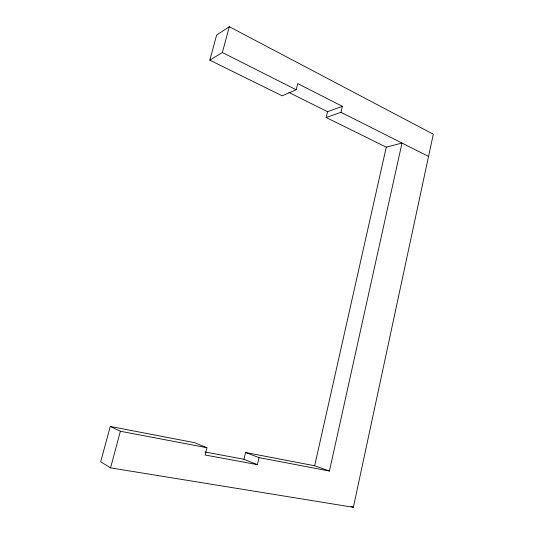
<?xml version="1.0" encoding="UTF-8"?>
<svg xmlns="http://www.w3.org/2000/svg" width="534" height="534" viewBox="0 0 534 534"><rect width="100%" height="100%" fill="white"/><g stroke="black" fill="none" stroke-linecap="round" stroke-linejoin="round"><path stroke-width="0.8" d="M257.361 464.633L243.945 459.267L245.573 452.485L259.023 457.625L257.361 464.633L205.156 455.015L206.965 447.726L194.663 442.693L110.264 426.459L100.692 461.77L110.545 467.871L353.368 507.3L433.308 134.228L229.306 26.7L216.624 35.09L209.822 60.168L282.166 95.833L296.21 89.752L297.745 83.584L342.401 106.339L340.986 112.314L326.161 117.513L327.556 111.713L342.401 106.339M259.023 457.625L329.438 471.021L402.009 143.059L386.276 147.15L326.161 117.513M329.438 471.021L314.659 465.768L386.276 147.15M110.545 467.871L120.384 431.252L110.264 426.459M209.822 60.168L222.364 52.546L229.306 26.7M205.043 452.004L243.945 459.267M120.384 431.252L206.965 447.726M245.573 452.485L314.659 465.768M351.092 506.372L353.368 507.3M288.881 92.435L327.556 111.713M222.364 52.546L296.21 89.752M340.986 112.314L428.555 156.429"/></g></svg>
